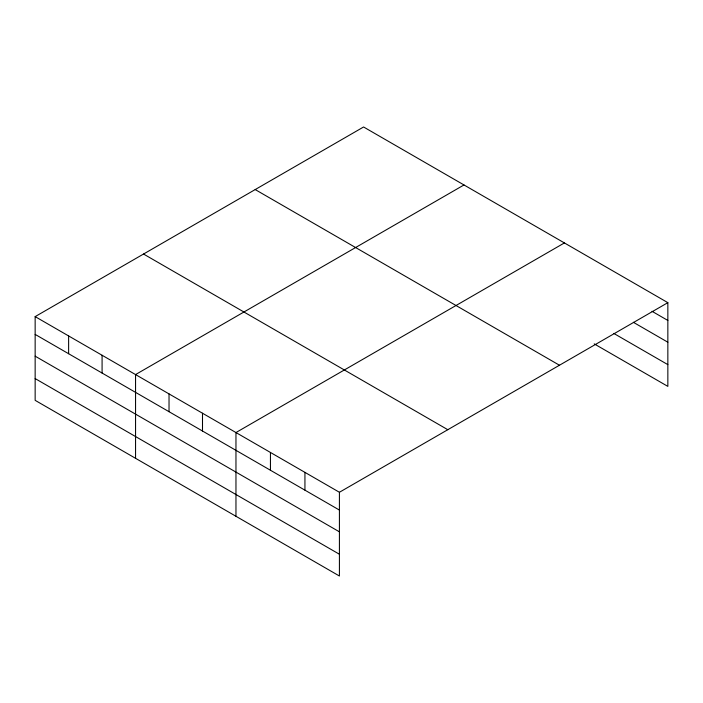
<?xml version="1.0" encoding="UTF-8"?>
<svg xmlns="http://www.w3.org/2000/svg" width="703" height="703" viewBox="0 0 703 703"><rect width="100%" height="100%" fill="white"/><g stroke="black" fill="none" stroke-linecap="round" stroke-linejoin="round"><path stroke-width="1.05" d="M594.22 343.881L667.85 386.386L667.85 302.659L363.583 126.988L35.15 316.614L35.15 400.341L339.417 576.012L339.417 492.276L35.15 316.614M463.989 184.959L135.556 374.576L135.556 458.312M564.404 242.93L235.962 432.547L235.962 516.283M339.417 492.276L667.85 302.659M652.006 311.297L667.85 320.445M633.368 322.299L667.85 342.212M613.798 333.424L667.85 364.629M255.198 189.564L559.465 365.235M143.535 254.038L447.802 429.7M35.15 334.4L339.417 510.07M35.15 356.166L339.417 531.828M35.15 378.583L339.417 554.245M304.935 472.363L304.935 490.158M270.444 452.46L270.444 470.254M202.499 413.223L202.499 431.018M169.028 393.9L169.028 411.694M102.084 355.261L102.084 373.047M68.622 335.937L68.622 353.723"/></g></svg>
